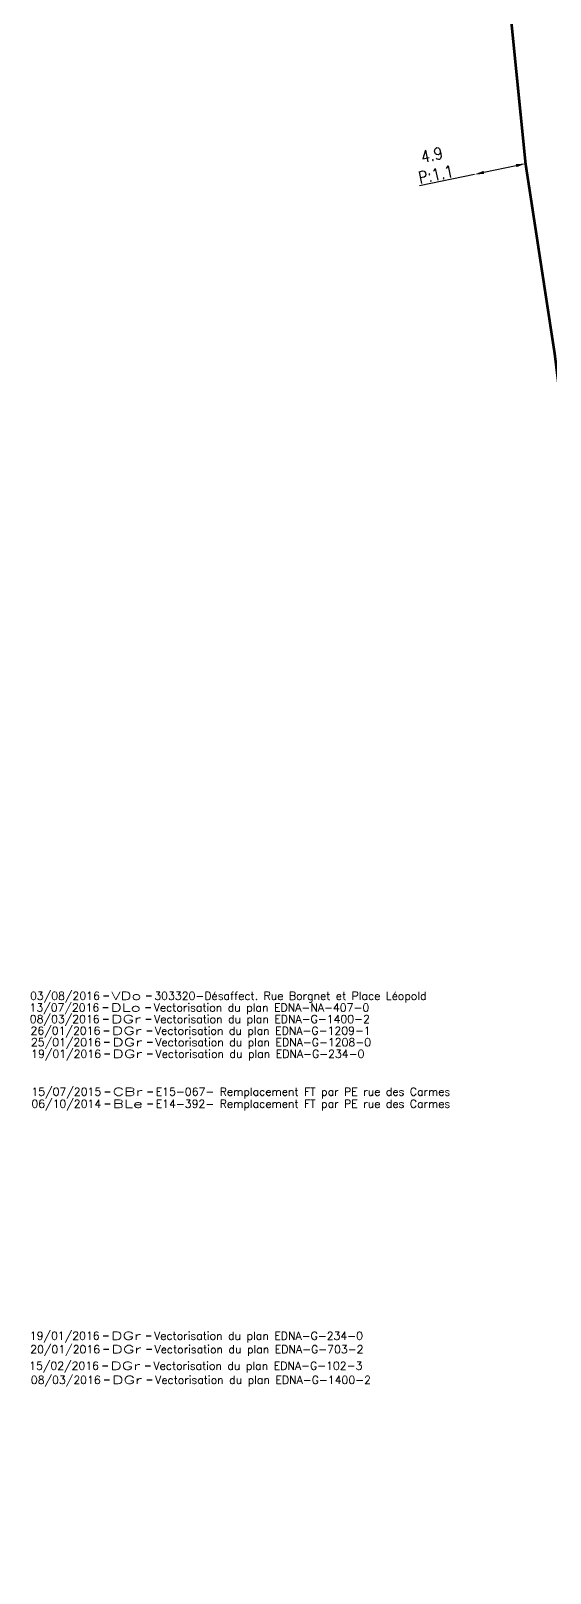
# Model space of a CAD drawing. Header units: millimetres. Extents: x 185000 to 186000, y 128000 to 129005.
# Drawn here: x 185440.8 to 185489.5, y 128466.6 to 128611.2 of the extents above; entities that cross this region are included whole.
import ezdxf
from ezdxf.enums import TextEntityAlignment as Align

# ---------------------------------------------------------------- set-up
doc = ezdxf.new("R2010")
doc.units = ezdxf.units.MM
doc.header["$PDMODE"] = 34
doc.layers.get('0').update_dxf_attribs({"linetype": 'CONTINUOUS'})
doc.layers.get('DEFPOINTS').update_dxf_attribs({"linetype": 'CONTINUOUS'})
doc.layers.add('L_908', color=5, linetype='CONTINUOUS')
doc.layers.add('L_910', color=7, linetype='CONTINUOUS', plot=False)
doc.styles.get("Standard").update_dxf_attribs({"font": 'romans.shx', "width": 0.85})
doc.linetypes.add('BP_HS', pattern='A,2,-1,["G",Standard,S=0.85,R=0,X=-0.27,Y=-0.4],-1', length=4)
doc.dimstyles.get("Standard").update_dxf_attribs({"dimtxt": 1.5, "dimasz": 1.2, "dimexe": 0.625, "dimexo": 0.625, "dimgap": 0.25, "dimtad": 1, "dimdec": 1, "dimzin": 0, "dimdsep": 46, "dimtxsty": 'Standard', "dimcen": -0.5, "dimadec": 0, "dimazin": 0, "dimtfac": 1, "dimtdec": 1, "dimtmove": 0, "dimatfit": 3, "dimfxl": 0, "dimtolj": 1, "dimtzin": 0, "dimarcsym": 0})

# ---------------------------------------------------------------- blocks, each defined once
blk = doc.blocks.new('*D156')
at = {"layer": 'DEFPOINTS', "color": 0, "linetype": 'Continuous', "transparency": 16777216}
for p in [(185482.42, 128597.71), (185482.42, 128597.71), (185487.22, 128598.72)]:
    blk.add_point(p, dxfattribs=at)
at = {"layer": 'L_908', "color": 0, "linetype": 'Continuous', "lineweight": -2, "transparency": 16777216}
for p, q in [((185482.42, 128597.71), (185477.26, 128596.63)), ((185486.33, 128598.53), (185483.3, 128597.9))]:
    blk.add_line(p, q, dxfattribs=at)
at = {"layer": 'L_908', "color": 0, "linetype": 'Continuous', "transparency": 16777216}
for points in [[(185483.27, 128598.04), (185483.33, 128597.75), (185482.42, 128597.71)], [(185486.3, 128598.68), (185486.37, 128598.39), (185487.22, 128598.72)]]:
    blk.add_solid(points, dxfattribs=at)
at = {"layer": 'L_908', "color": 0, "linetype": 'Continuous', "transparency": 16777216, "insert": (185478.61, 128598.63), "char_height": 1.125, "attachment_point": 5, "rotation": 11.8701}
blk.add_mtext('\\A1;4.9\\PP:1.1', dxfattribs=at)
blk = doc.blocks.new('GIS_MODF')
at = {"color": 0, "linetype": 'Continuous', "flags": 128}
for points in [[(-2.26, -0.01), (-1.76, -0.01)], [(1.76, -0.01), (2.26, -0.01)]]:
    blk.add_lwpolyline(points, dxfattribs=at)
at = {"color": 0, "linetype": 'Continuous'}
blk.add_attdef('DATE', text='', height=0.75, dxfattribs=at).set_placement((-2.58, -0.39), align=Align.RIGHT)
at = {"color": 0, "linetype": 'Continuous', "width": 3.590909}
blk.add_attdef('USER', text='', height=0.75, dxfattribs=at).set_placement((-1.52, -0.39), (1.31, -0.39), align=Align.FIT)
at = {"color": 0, "linetype": 'Continuous'}
blk.add_attdef('DESC', (2.53, -0.39), '', height=0.75, dxfattribs=at)

msp = doc.modelspace()

# ---------------------------------------------------------------- linework, layer by layer
at = {"layer": 'L_908', "linetype": 'BP_HS', "const_width": 0.25, "flags": 128}
msp.add_lwpolyline([(185481.9, 128626.19), (185481.82, 128623.96), (185482.55, 128622.38), (185485.18, 128619.05), (185487.22, 128598.72), (185487.22, 128598.72), (185489.96, 128580.85), (185495.56, 128535.13), (185506.34, 128467.98), (185506.55, 128466.71)], dxfattribs=at)

# ---------------------------------------------------------------- block references
at = {"layer": 'L_910'}
ref = msp.add_blockref('GIS_MODF', (185449.86, 128520.71), dxfattribs=at)
ref.add_attrib('DATE', '03/08/2016', dxfattribs={"layer": '0', "color": 0, "linetype": 'Continuous', "height": 0.75}).set_placement((185447.27, 128520.33), align=Align.RIGHT)
ref.add_attrib('USER', 'VDo', dxfattribs={"layer": '0', "color": 0, "linetype": 'Continuous', "height": 0.75, "width": 1.436364}).set_placement((185448.34, 128520.33), (185451.16, 128520.33), align=Align.FIT)
ref.add_attrib('DESC', '303320-Désaffect. Rue Borgnet et Place Léopold', (185452.38, 128520.33), dxfattribs={"layer": '0', "color": 0, "linetype": 'Continuous', "height": 0.75})
ref = msp.add_blockref('GIS_MODF', (185449.8, 128519.61), dxfattribs=at)
ref.add_attrib('DATE', '13/07/2016', dxfattribs={"layer": '0', "color": 0, "linetype": 'Continuous', "height": 0.75}).set_placement((185447.22, 128519.23), align=Align.RIGHT)
ref.add_attrib('USER', 'DLo', dxfattribs={"layer": '0', "color": 0, "linetype": 'Continuous', "height": 0.75, "width": 1.462963}).set_placement((185448.28, 128519.23), (185451.11, 128519.23), align=Align.FIT)
ref.add_attrib('DESC', 'Vectorisation du plan EDNA-NA-407-0', (185452.33, 128519.23), dxfattribs={"layer": '0', "color": 0, "linetype": 'Continuous', "height": 0.75})
ref = msp.add_blockref('GIS_MODF', (185449.83, 128518.54), dxfattribs=at)
ref.add_attrib('DATE', '08/03/2016', dxfattribs={"layer": '0', "color": 0, "linetype": 'Continuous', "height": 0.75}).set_placement((185447.25, 128518.15), align=Align.RIGHT)
ref.add_attrib('USER', 'DGr', dxfattribs={"layer": '0', "color": 0, "linetype": 'Continuous', "height": 0.75, "width": 1.462963}).set_placement((185448.32, 128518.15), (185451.14, 128518.15), align=Align.FIT)
ref.add_attrib('DESC', 'Vectorisation du plan EDNA-G-1400-2', (185452.36, 128518.15), dxfattribs={"layer": '0', "color": 0, "linetype": 'Continuous', "height": 0.75})
ref = msp.add_blockref('GIS_MODF', (185449.91, 128517.44), dxfattribs=at)
ref.add_attrib('DATE', '26/01/2016', dxfattribs={"layer": '0', "color": 0, "linetype": 'Continuous', "height": 0.75}).set_placement((185447.32, 128517.06), align=Align.RIGHT)
ref.add_attrib('USER', 'DGr', dxfattribs={"layer": '0', "color": 0, "linetype": 'Continuous', "height": 0.75, "width": 1.462963}).set_placement((185448.39, 128517.06), (185451.21, 128517.06), align=Align.FIT)
ref.add_attrib('DESC', 'Vectorisation du plan EDNA-G-1209-1', (185452.44, 128517.06), dxfattribs={"layer": '0', "color": 0, "linetype": 'Continuous', "height": 0.75})
ref = msp.add_blockref('GIS_MODF', (185449.94, 128516.37), dxfattribs=at)
ref.add_attrib('DATE', '25/01/2016', dxfattribs={"layer": '0', "color": 0, "linetype": 'Continuous', "height": 0.75}).set_placement((185447.36, 128515.98), align=Align.RIGHT)
ref.add_attrib('USER', 'DGr', dxfattribs={"layer": '0', "color": 0, "linetype": 'Continuous', "height": 0.75, "width": 1.462963}).set_placement((185448.43, 128515.98), (185451.25, 128515.98), align=Align.FIT)
ref.add_attrib('DESC', 'Vectorisation du plan EDNA-G-1208-0', (185452.47, 128515.98), dxfattribs={"layer": '0', "color": 0, "linetype": 'Continuous', "height": 0.75})
ref = msp.add_blockref('GIS_MODF', (185449.96, 128515.28), dxfattribs=at)
ref.add_attrib('DATE', '19/01/2016', dxfattribs={"layer": '0', "color": 0, "linetype": 'Continuous', "height": 0.75}).set_placement((185447.38, 128514.89), align=Align.RIGHT)
ref.add_attrib('USER', 'DGr', dxfattribs={"layer": '0', "color": 0, "linetype": 'Continuous', "height": 0.75, "width": 1.462963}).set_placement((185448.44, 128514.89), (185451.27, 128514.89), align=Align.FIT)
ref.add_attrib('DESC', 'Vectorisation du plan EDNA-G-234-0', (185452.49, 128514.89), dxfattribs={"layer": '0', "color": 0, "linetype": 'Continuous', "height": 0.75})
ref = msp.add_blockref('GIS_MODF', (185449.99, 128511.72), dxfattribs=at)
ref.add_attrib('DATE', '15/07/2015', dxfattribs={"layer": '0', "color": 0, "linetype": 'Continuous', "height": 0.75}).set_placement((185447.4, 128511.34), align=Align.RIGHT)
ref.add_attrib('USER', 'CBr', dxfattribs={"layer": '0', "color": 0, "linetype": 'Continuous', "height": 0.75, "width": 1.462963}).set_placement((185448.47, 128511.34), (185451.29, 128511.34), align=Align.FIT)
ref.add_attrib('DESC', 'E15-067- Remplacement FT par PE rue des Carmes', (185452.51, 128511.34), dxfattribs={"layer": '0', "color": 0, "linetype": 'Continuous', "height": 0.75})
ref = msp.add_blockref('GIS_MODF', (185449.99, 128510.59), dxfattribs=at)
ref.add_attrib('DATE', '06/10/2014', dxfattribs={"layer": '0', "color": 0, "linetype": 'Continuous', "height": 0.75}).set_placement((185447.4, 128510.21), align=Align.RIGHT)
ref.add_attrib('USER', 'BLe', dxfattribs={"layer": '0', "color": 0, "linetype": 'Continuous', "height": 0.75, "width": 1.490566}).set_placement((185448.47, 128510.21), (185451.29, 128510.21), align=Align.FIT)
ref.add_attrib('DESC', 'E14-392- Remplacement FT par PE rue des Carmes', (185452.51, 128510.21), dxfattribs={"layer": '0', "color": 0, "linetype": 'Continuous', "height": 0.75})
ref = msp.add_blockref('GIS_MODF', (185449.84, 128488.85), dxfattribs=at)
ref.add_attrib('DATE', '19/01/2016', dxfattribs={"layer": '0', "color": 0, "linetype": 'Continuous', "height": 0.75}).set_placement((185447.25, 128488.46), align=Align.RIGHT)
ref.add_attrib('USER', 'DGr', dxfattribs={"layer": '0', "color": 0, "linetype": 'Continuous', "height": 0.75, "width": 1.462963}).set_placement((185448.32, 128488.46), (185451.14, 128488.46), align=Align.FIT)
ref.add_attrib('DESC', 'Vectorisation du plan EDNA-G-234-0', (185452.36, 128488.46), dxfattribs={"layer": '0', "color": 0, "linetype": 'Continuous', "height": 0.75})
ref = msp.add_blockref('GIS_MODF', (185449.88, 128487.58), dxfattribs=at)
ref.add_attrib('DATE', '20/01/2016', dxfattribs={"layer": '0', "color": 0, "linetype": 'Continuous', "height": 0.75}).set_placement((185447.29, 128487.19), align=Align.RIGHT)
ref.add_attrib('USER', 'DGr', dxfattribs={"layer": '0', "color": 0, "linetype": 'Continuous', "height": 0.75, "width": 1.462963}).set_placement((185448.36, 128487.19), (185451.18, 128487.19), align=Align.FIT)
ref.add_attrib('DESC', 'Vectorisation du plan EDNA-G-703-2', (185452.4, 128487.19), dxfattribs={"layer": '0', "color": 0, "linetype": 'Continuous', "height": 0.75})
ref = msp.add_blockref('GIS_MODF', (185449.77, 128486.03), dxfattribs=at)
ref.add_attrib('DATE', '15/02/2016', dxfattribs={"layer": '0', "color": 0, "linetype": 'Continuous', "height": 0.75}).set_placement((185447.19, 128485.65), align=Align.RIGHT)
ref.add_attrib('USER', 'DGr', dxfattribs={"layer": '0', "color": 0, "linetype": 'Continuous', "height": 0.75, "width": 1.462963}).set_placement((185448.25, 128485.65), (185451.07, 128485.65), align=Align.FIT)
ref.add_attrib('DESC', 'Vectorisation du plan EDNA-G-102-3', (185452.3, 128485.65), dxfattribs={"layer": '0', "color": 0, "linetype": 'Continuous', "height": 0.75})
ref = msp.add_blockref('GIS_MODF', (185449.93, 128484.7), dxfattribs=at)
ref.add_attrib('DATE', '08/03/2016', dxfattribs={"layer": '0', "color": 0, "linetype": 'Continuous', "height": 0.75}).set_placement((185447.35, 128484.32), align=Align.RIGHT)
ref.add_attrib('USER', 'DGr', dxfattribs={"layer": '0', "color": 0, "linetype": 'Continuous', "height": 0.75, "width": 1.462963}).set_placement((185448.42, 128484.32), (185451.24, 128484.32), align=Align.FIT)
ref.add_attrib('DESC', 'Vectorisation du plan EDNA-G-1400-2', (185452.46, 128484.32), dxfattribs={"layer": '0', "color": 0, "linetype": 'Continuous', "height": 0.75})

# ---------------------------------------------------------------- dimensions: what is measured, and where the dimension line sits
at = {"layer": 'L_908', "linetype": 'Continuous'}
dim = msp.add_linear_dim(base=(185482.42, 128597.71), p1=(185487.22, 128598.72), p2=(185482.42, 128597.71), angle=11.8701, text='<>\\PP:1.1', dimstyle='Standard', override={"dimscale": 0.75}, dxfattribs=at)
dim.commit()
dim.dimension.update_dxf_attribs({"geometry": '*D156', "text_midpoint": (185478.96, 128596.98), "dimtype": 160})

doc.saveas('drawing.dxf')
